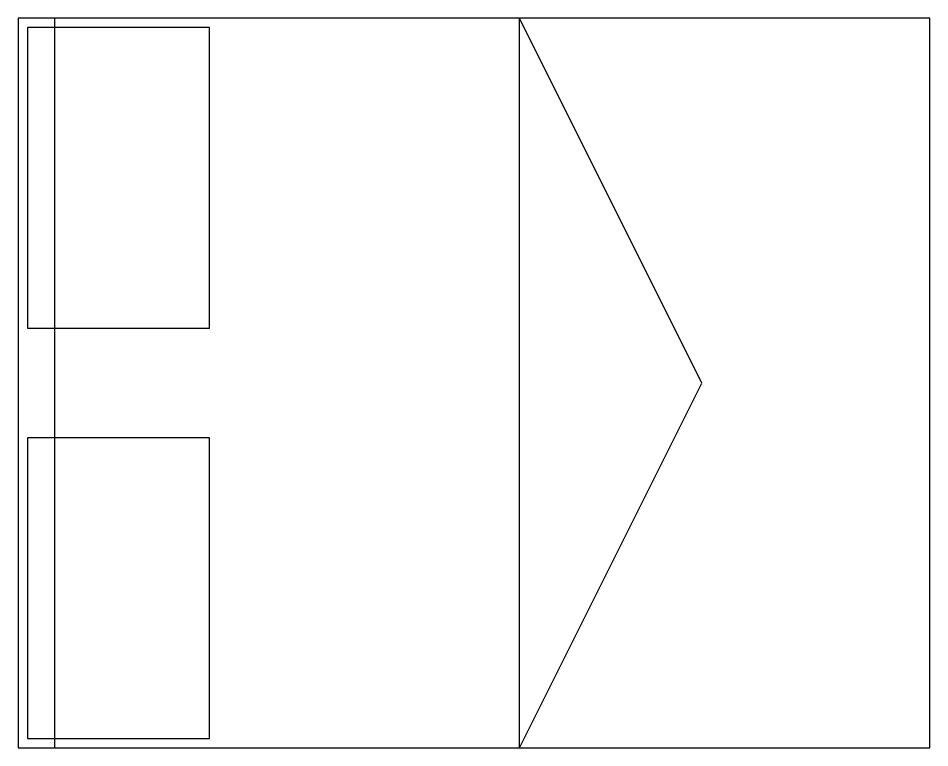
# Model space of a CAD drawing. Header units: metres. Extents: x -1 to 1, y -0.8 to 0.8.
import ezdxf

# ---------------------------------------------------------------- set-up
doc = ezdxf.new("R2010")
doc.units = ezdxf.units.M
doc.layers.add('XARCH-PLAN', color=2, linetype='Continuous')

# ---------------------------------------------------------------- blocks, each defined once
blk = doc.blocks.new('XA-Bed-Double')
for p, q in [((0.1, -0.8), (0.1, 0.8)), ((0.5, 0), (0.1, 0.8)), ((0.1, -0.8), (0.5, 0))]:
    blk.add_line(p, q)
for points in [[(-1, -0.8), (1, -0.8), (1, 0.8), (-1, 0.8)], [(-1, -0.8), (-0.92, -0.8), (-0.92, 0.8), (-1, 0.8)], [(-0.98, 0.12), (-0.58, 0.12), (-0.58, 0.78), (-0.98, 0.78)], [(-0.98, -0.78), (-0.58, -0.78), (-0.58, -0.12), (-0.98, -0.12)]]:
    blk.add_lwpolyline(points, close=True)

msp = doc.modelspace()

# ---------------------------------------------------------------- block references
at = {"layer": 'XARCH-PLAN'}
msp.add_blockref('XA-Bed-Double', (0, 0), dxfattribs=at)

doc.saveas('drawing.dxf')
